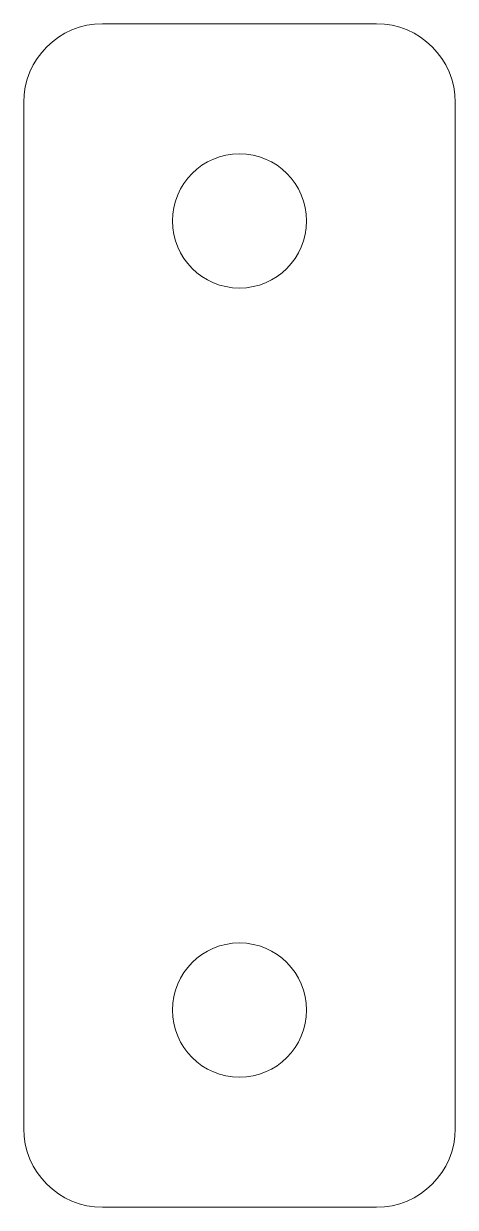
# Model space of a CAD drawing. Header units: inches. Extents: x -5.5 to 5.5, y -15 to 15.
import ezdxf

# ---------------------------------------------------------------- set-up
doc = ezdxf.new("R2010")
doc.units = ezdxf.units.IN
doc.header["$MEASUREMENT"] = 0
doc.layers.add('6', color=7, linetype='CONTINUOUS', true_color=0xffffff)
doc.layers.add('7', color=7, linetype='CONTINUOUS', true_color=0xffffff)

msp = doc.modelspace()

# ---------------------------------------------------------------- linework, layer by layer
at = {"layer": '6', "color": 163, "linetype": 'CONTINUOUS', "lineweight": 18}
for p, q in [((3.47, 15, 1.65), (-3.47, 15, 1.65)), ((-5.47, 13, 1.65), (-5.47, -13, 1.65)), ((5.47, -13, 1.65), (5.47, 13, 1.65)), ((-3.47, -15, 1.65), (3.47, -15, 1.65))]:
    msp.add_line(p, q, dxfattribs=at)
for centre, start, end in [((-3.47, 13, 1.65), 90, 180), ((3.47, 13, 1.65), 0, 90), ((-3.47, -13, 1.65), 180, 270), ((3.47, -13, 1.65), 270, 0)]:
    msp.add_arc(centre, 2, start, end, dxfattribs=at)
at = {"layer": '7', "color": 150, "linetype": 'CONTINUOUS', "lineweight": 18}
for centre in [(0, 10, 1.65), (0, -10, 1.65)]:
    msp.add_circle(centre, 1.7, dxfattribs=at)

doc.saveas('drawing.dxf')
